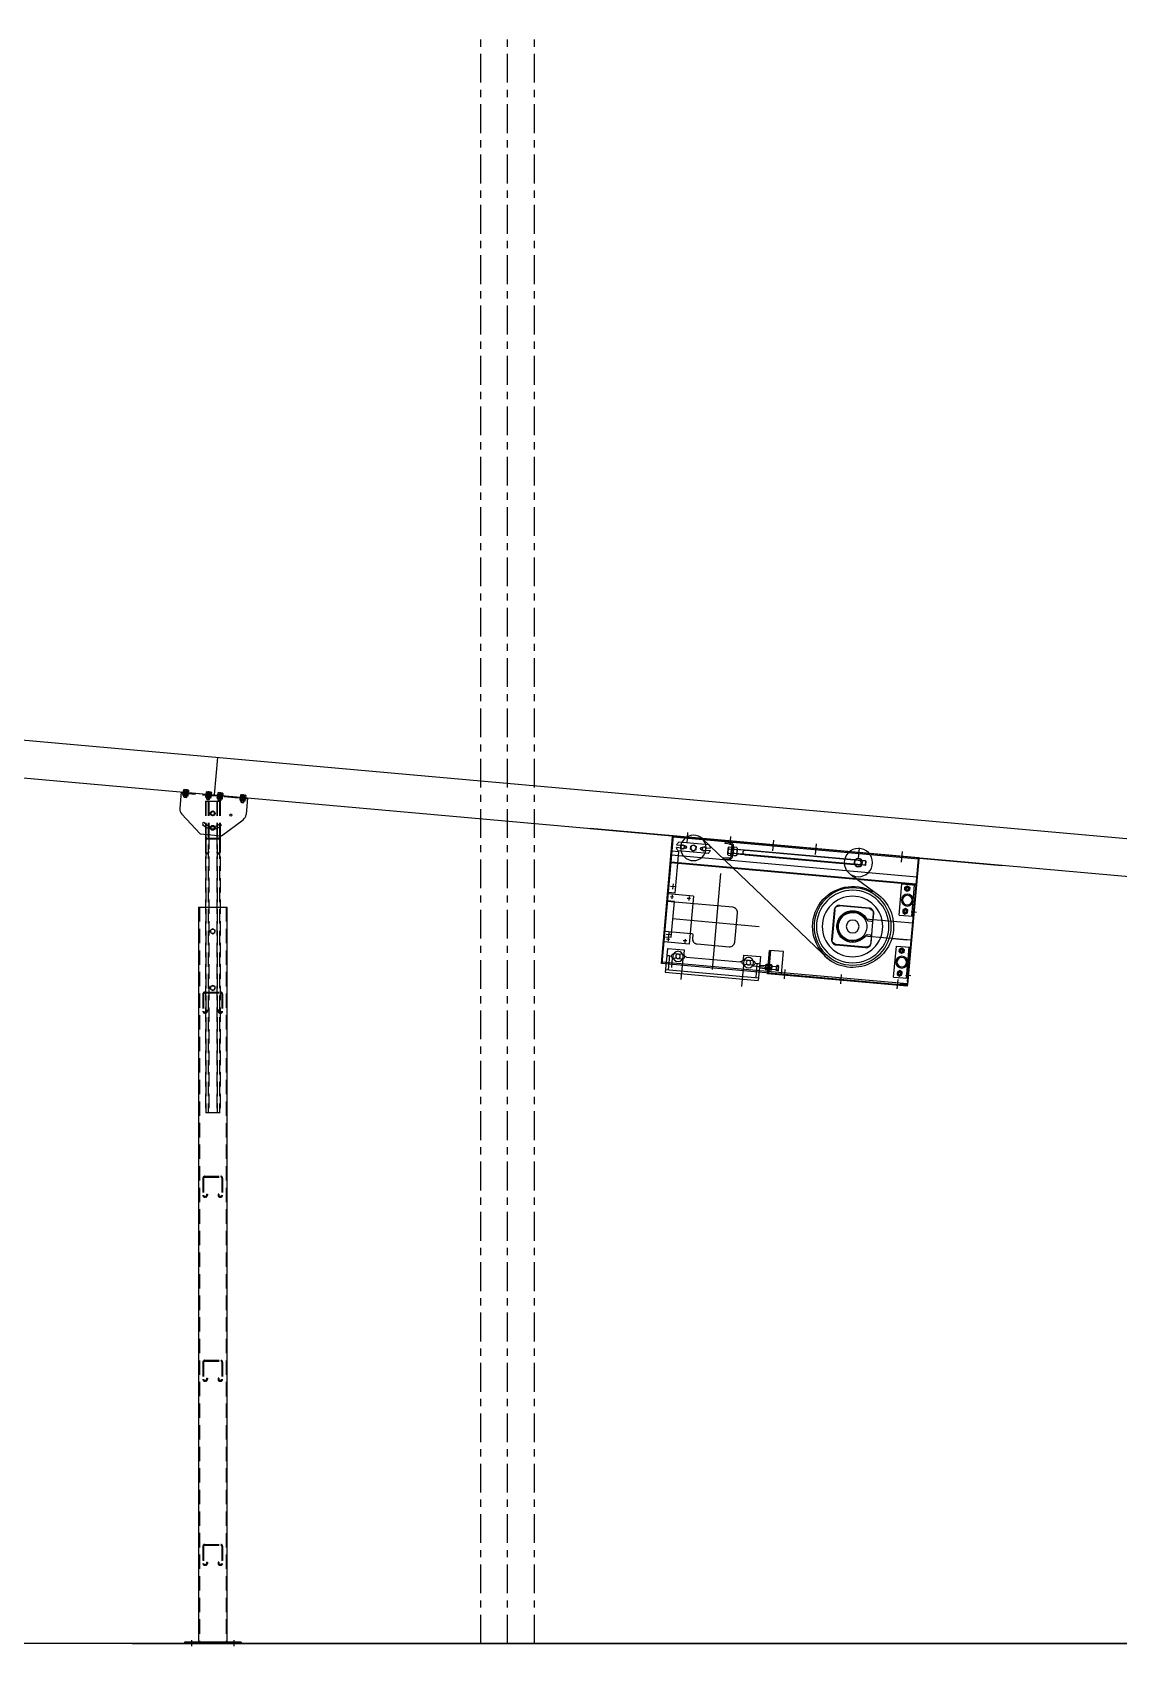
# Model space of a CAD drawing. Header units: millimetres. Extents: x -677815 to 406757, y -145898 to 39000.
# Drawn here: x 218835 to 222672, y -136423 to -130708 of the extents above; entities that cross this region are included whole.
import ezdxf

# ---------------------------------------------------------------- set-up
doc = ezdxf.new("R2010")
doc.units = ezdxf.units.MM
doc.header["$LTSCALE"] = 8
for name, pattern in [('Xref Conv Trash$0$AM_ISO02W050', [7.5, 6, -1.5]), ('Xref Conv Trash$0$CENTER', [7, 4, -1, 1, -1]), ('Xref Conv Trash$0$Grid Line', [22.225, 12.7, -3.175, 3.175, -3.175]), ('Xref Conv Trash$0$HIDDEN', [9.525, 6.35, -3.175])]:
    doc.linetypes.add(name, pattern=pattern)
doc.layers.add('Xref Conv Trash$0$B', color=4, linetype='Continuous')
doc.layers.add('Xref Conv Trash$0$S-GRID', color=8, linetype='Continuous')
doc.layers.add('Xref Conv Trash$0$Conv - Trash', color=1, linetype='Continuous', lineweight=25)
doc.layers.add('Xref Conv Trash$0$Hidden', color=9, linetype='Xref Conv Trash$0$AM_ISO02W050', lineweight=25)

# ---------------------------------------------------------------- blocks, each defined once
blk = doc.blocks.new('*U149')
blk.add_lwpolyline([(169.4, 9.4), (19397.5, 580.1), (19401.4, 448.2), (173.3, -122.5)], close=True)
blk = doc.blocks.new('Xref Conv Trash$0$405 Centre Drive 900lb v1.0')
for p, q in [((-1642, -1.5), (-1642, 0)), ((-1349, 0), (-1642, 0)), ((-1347, 0), (-1347, -455.5)), ((-1347, 0), (-477, 0)), ((-1287, 16.6), (-1287, -21.1)), ((-1135, 16.6), (-1135, -21.1)), ((-983, 16.6), (-983, -21.1)), ((-831, 16.6), (-831, -21.1)), ((-679, 15.5), (-679, -13.7)), ((-527, 16.1), (-527, -21.1)), ((-477, 0), (-477, -452.5)), ((-475.4, 0), (-182.4, 0)), ((-1350.5, -1.5), (-1642, -1.5)), ((-1348.5, -3.5), (-1348.5, -449)), ((-1347, -439), (-1347, -3.5)), ((-1347, -5), (-477, -5)), ((-1161.9, -28), (-1163, -29.1)), ((-1163, -29.1), (-1163, -42.9)), ((-1161.9, -44), (-1163, -42.9)), ((-1161.9, -28), (-1161.9, -44)), ((-1161.9, -28), (-1155.4, -28)), ((-1161.9, -29.1), (-686.4, -29.1)), ((-1161.9, -42.9), (-686.4, -42.9)), ((-1161.9, -44), (-1155.4, -44)), ((-1155.4, -28), (-1132.3, -28)), ((-1155.4, -44), (-1132.3, -44)), ((-1137, -27), (-737, -27)), ((-1137, -45), (-737, -45)), ((-1132, -28), (-706.7, -28)), ((-1132, -44), (-706.7, -44)), ((-1068.9, -390), (-581.3, -1.8)), ((-691.4, -16), (-691.4, -56)), ((-688, -20.8), (-686.4, -20.8)), ((-688, -51.2), (-686.4, -51.2)), ((-686.4, -16), (-686.4, -56)), ((-686.4, -20.8), (-686.4, -51.2)), ((-686.4, -50.8), (-686.4, -21.2)), ((-681.4, -6), (-661.4, -6)), ((-681.4, -11), (-661.4, -11)), ((-661.4, -6), (-661.4, -11)), ((-594.8, -31.5), (-611.5, -31.5)), ((-594.8, -40.5), (-611.5, -40.5)), ((-605.2, -21), (-498.8, -21)), ((-605.2, -51), (-498.8, -51)), ((-581.5, -31.5), (-585, -31.5)), ((-581.5, -40.5), (-585, -40.5)), ((-522.5, -31.5), (-519, -31.5)), ((-522.5, -40.5), (-519, -40.5)), ((-509.2, -31.5), (-492.5, -31.5)), ((-509.2, -40.5), (-492.5, -40.5)), ((-502, -54.5), (-477, -54.5)), ((-502, -200.5), (-502, -54.5)), ((-475.5, -452.5), (-475.5, -3.5)), ((-473.5, -1.5), (-182.4, -1.5)), ((-1347, -68.9), (-477, -68.9)), ((-1347, -93.9), (-477, -93.9)), ((-1347, -95.5), (-477, -95.5)), ((-1347, -207.5), (-1347, -97.5)), ((-1297, -97.5), (-1347, -97.5)), ((-1342, -207.5), (-1342, -97.5)), ((-1297, -207.5), (-1297, -97.5)), ((-1115, -80.9), (-1200.5, -132.7)), ((-681.4, -61), (-661.4, -61)), ((-681.4, -66), (-661.4, -66)), ((-661.4, -61), (-661.4, -66)), ((-657, -457.7), (-657, -117.4)), ((-492, -168.9), (-492, -187.5)), ((-1338.3, -192.5), (-1356.9, -192.5)), ((-1297, -207.5), (-1347, -207.5)), ((-1205.5, -210), (-1205.5, -315)), ((-1189.5, -194), (-1084.5, -194)), ((-1068.5, -210), (-1068.5, -315)), ((-567, -205.5), (-567, -375.5)), ((-567, -205.5), (-477, -205.5)), ((-557.6, -215.5), (-546, -215.5)), ((-552, -208.8), (-552, -222.2)), ((-502, -200.5), (-477, -200.5)), ((-483, -177.5), (-501.6, -177.5)), ((-498, -215.5), (-486.7, -215.5)), ((-492, -208.8), (-492, -221.6)), ((-477, -205.5), (-477, -375.5)), ((-1347, -232.5), (-1179.5, -232.5)), ((-1347, -277.5), (-1347, -442.5)), ((-502, -230.5), (-477, -230.5)), ((-502, -357.5), (-502, -230.5)), ((-1347, -292.5), (-1179.5, -292.5)), ((-1297, -317.5), (-1347, -317.5)), ((-1347, -427.5), (-1347, -317.5)), ((-1342, -427.5), (-1342, -317.5)), ((-1282, -292.5), (-1332, -292.5)), ((-1297, -427.5), (-1297, -317.5)), ((-1189.5, -331), (-1084.5, -331)), ((-808.1, -292.5), (-500.7, -292.5)), ((-492, -338.9), (-492, -357.5)), ((-902, -372.5), (-852, -372.5)), ((-902, -452.5), (-902, -372.5)), ((-857, -452.5), (-857, -372.5)), ((-852, -455.5), (-852, -372.5)), ((-822, -397.5), (-822, -447.5)), ((-762, -397.5), (-822, -397.5)), ((-762, -397.5), (-762, -412.5)), ((-567, -375.5), (-477, -375.5)), ((-557.8, -365.5), (-545.7, -365.5)), ((-552, -359.6), (-552, -372.5)), ((-552, -397.5), (-552, -412.5)), ((-492, -397.5), (-552, -397.5)), ((-477, -357.5), (-502, -357.5)), ((-483, -347.5), (-501.6, -347.5)), ((-498.2, -365.5), (-486.2, -365.5)), ((-492, -360.7), (-492, -372.5)), ((-492, -397.5), (-492, -447.5)), ((-1338.3, -416.5), (-1356.9, -416.5)), ((-1297, -427.5), (-1347, -427.5)), ((-1347, -447.5), (-477, -447.5)), ((-1347, -452.5), (-475.5, -452.5)), ((-1347, -455.5), (-852, -455.5)), ((-1343.5, -451), (-1322, -451)), ((-1322, -452.5), (-1322, -451)), ((-1312, -434.8), (-1312, -468.3)), ((-1112, -434.8), (-1112, -468.3)), ((-912, -434.8), (-912, -468.3)), ((-882, -441.7), (-882, -423.3)), ((-865.5, -427.5), (-882, -427.5)), ((-865.5, -437.5), (-882, -437.5)), ((-799.4, -432.5), (-862.8, -432.5)), ((-822, -427.5), (-843.5, -427.5)), ((-822, -437.5), (-843.5, -437.5)), ((-812, -422.5), (-822, -422.5)), ((-822, -447.5), (-822, -482.5)), ((-807, -422.5), (-817, -422.5)), ((-812, -422.5), (-812, -472.5)), ((-797, -414.5), (-767, -414.5)), ((-797, -430.5), (-767, -430.5)), ((-764.5, -432.1), (-764.5, -508)), ((-562, -422.5), (-752, -422.5)), ((-549.5, -429.2), (-549.5, -503.2)), ((-547, -414.5), (-517, -414.5)), ((-547, -430.5), (-517, -430.5)), ((-512, -429.8), (-512, -463.3)), ((-492, -422.5), (-502, -422.5)), ((-502, -422.5), (-502, -472.5)), ((-492, -447.5), (-492, -482.5)), ((-492, -472.5), (-822, -472.5)), ((-492, -482.5), (-822, -482.5))]:
    blk.add_line(p, q)
for points in [[(-706.6, -24.9), (-706.6, -28.6), (-706.6, -43.4), (-706.6, -47.1)], [(-706.6, -28.6), (-695.4, -28.6)], [(-706.6, -43.4), (-695.4, -43.4)], [(-704.2, -21.2), (-695.4, -21.2)], [(-704.2, -50.8), (-695.4, -50.8)], [(-693, -24.9), (-693, -47.1)], [(-677.6, -21.2), (-686.4, -21.2)], [(-675.2, -28.6), (-686.4, -28.6)], [(-675.2, -43.4), (-686.4, -43.4)], [(-677.6, -50.8), (-686.4, -50.8)], [(-675.2, -47.1), (-675.2, -43.4), (-675.2, -28.6), (-675.2, -24.9)], [(-889, -439.4), (-889, -437.1), (-889, -427.9), (-889, -425.6)], [(-889, -427.9), (-882, -427.9)], [(-889, -437.1), (-882, -437.1)], [(-887.5, -423.3), (-882, -423.3)], [(-887.5, -441.7), (-882, -441.7)], [(-865.5, -439.4), (-865.5, -437.1), (-865.5, -427.9), (-865.5, -425.6)], [(-865.5, -427.9), (-858.5, -427.9)], [(-865.5, -437.1), (-858.5, -437.1)], [(-864, -423.3), (-858.5, -423.3)], [(-864, -441.7), (-858.5, -441.7)], [(-857, -439.4), (-857, -425.6)], [(-852, -439.4), (-852, -437.1), (-852, -427.9), (-852, -425.6)], [(-852, -427.9), (-845, -427.9)], [(-852, -437.1), (-845, -437.1)], [(-850.5, -423.3), (-845, -423.3)], [(-850.5, -441.7), (-845, -441.7)], [(-843.5, -439.4), (-843.5, -425.6)], [(-822, -437.5), (-822, -427.5)]]:
    blk.add_lwpolyline(points)
for points in [[(-583.6, -39.7), (-590, -43.4), (-596.4, -39.7), (-596.4, -32.3), (-590, -28.6), (-583.6, -32.3)], [(-561.6, -41.5), (-552, -47.1), (-542.4, -41.5), (-542.4, -30.5), (-552, -24.9), (-561.6, -30.5)], [(-520.4, -39.7), (-514, -43.4), (-507.6, -39.7), (-507.6, -32.3), (-514, -28.6), (-520.4, -32.3)], [(-1308.5, -107.6), (-1317, -102.7), (-1325.5, -107.6), (-1325.5, -117.4), (-1317, -122.3), (-1308.5, -117.4)], [(-1308.5, -197.4), (-1317, -202.3), (-1325.5, -197.4), (-1325.5, -187.6), (-1317, -182.7), (-1308.5, -187.6)], [(-1308.5, -327.6), (-1317, -322.7), (-1325.5, -327.6), (-1325.5, -337.4), (-1317, -342.3), (-1308.5, -337.4)], [(-1308.5, -417.4), (-1317, -422.3), (-1325.5, -417.4), (-1325.5, -407.6), (-1317, -402.7), (-1308.5, -407.6)]]:
    blk.add_lwpolyline(points, close=True)
blk.add_lwpolyline([(-1189, -332.5, -0.414214), (-1207, -314.5), (-1207, -292.5, -0.414214), (-1202, -287.5), (-1190.1, -287.5, -0.27048), (-1185.8, -290, 3.80377), (-1185.8, -235, -0.27048), (-1190.1, -237.5), (-1202, -237.5, -0.414214), (-1207, -232.5), (-1207, -210.5, -0.414214), (-1189, -192.5), (-1085, -192.5, -0.414214), (-1067, -210.5), (-1067, -314.5, -0.414214), (-1085, -332.5)], format="xyb", close=True)
blk.add_lwpolyline([(-477, -337.5), (-572, -337.5, 0.414214), (-577, -342.5), (-577, -354.5, -0.414214), (-595, -372.5), (-709, -372.5, -0.414214), (-727, -354.5), (-727, -250.5, -0.414214), (-709, -232.5), (-477, -232.5)], format="xyb")
for centre, radius in [((-1137, -36), 50), ((-552, -36), 45), ((-1137, -36), 15), ((-1137, -36), 14), ((-590, -36), 6.4), ((-552, -36), 9.6), ((-514, -36), 6.4), ((-1317, -112.5), 8.5), ((-1317, -112.5), 6.25), ((-1317, -112.5), 4), ((-1321, -152.5), 21), ((-1321, -152.5), 17), ((-1137, -262.5), 136.5), ((-1137, -262.5), 128), ((-1136.3, -262.5), 106.9), ((-1317, -192.5), 8.5), ((-1317, -192.5), 6.25), ((-1317, -192.5), 4), ((-1137, -262.5), 22.5), ((-1317, -332.5), 8.5), ((-1317, -332.5), 6.25), ((-1317, -332.5), 4), ((-1321, -372.5), 21), ((-1321, -372.5), 17), ((-1317, -412.5), 8.5), ((-1317, -412.5), 6.25), ((-1317, -412.5), 4), ((-782, -422.5), 18), ((-782, -422.5), 8), ((-532, -422.5), 18), ((-532, -422.5), 8)]:
    blk.add_circle(centre, radius)
for centre, radius, start, end in [((-1350.5, -3.5), 3.5, 0, 90), ((-473.5, -3.5), 3.5, 90, 180), ((-1350.5, -3.5), 2, 0, 90), ((-1137, -36), 9, 117.266, 242.734), ((-1137, -36), 9, 90, 117.266), ((-1137, -36), 9, 242.734, 270), ((-737, -36), 9, 62.734, 90), ((-737, -36), 9, 270, 297.266), ((-737, -36), 9, 297.266, 62.734), ((-702.6, -24.9), 4.04, 113.991, 246.009), ((-694, -36), 12.6, 144.0166, 215.9834), ((-702.6, -47.1), 4.04, 113.991, 246.009), ((-697, -24.9), 4.04, 293.991, 66.009), ((-705.6, -36), 12.6, 324.0166, 35.9834), ((-697, -47.1), 4.04, 293.991, 66.009), ((-681.4, -16), 10, 90, 180), ((-681.4, -56), 10, 180, 270), ((-681.4, -16), 5, 90, 180), ((-681.4, -56), 5, 180, 270), ((-679.2, -24.9), 4.04, 293.991, 66.009), ((-687.8, -36), 12.6, 324.0166, 35.9834), ((-679.2, -47.1), 4.04, 293.991, 66.009), ((-592, -36), 20, 131.4096, 166.9971), ((-592, -36), 20, 193.0029, 228.5904), ((-581.5, -36), 4.5, 270, 90), ((-522.5, -36), 4.5, 90, 270), ((-512, -36), 20, 13.0029, 48.5904), ((-512, -36), 20, 311.4096, 346.9971), ((-473.5, -3.5), 2, 90, 180), ((-1317, -112.5), 5, 75.7726, 12.7028), ((-1137, -262.5), 144.5, 116.0536, 308.157), ((-1137, -262.5), 141.5, 308.5318, 114.6709), ((-1317, -192.5), 5, 347.2972, 284.2274), ((-1189.5, -210), 16, 90, 180), ((-1137, -262.5), 50, 90, 270), ((-1137, -262.5), 52, 215.2344, 144.7656), ((-1137, -262.5), 50, 270, 90), ((-1084.5, -210), 16, 0, 90), ((-1317, -332.5), 5, 75.7726, 12.7028), ((-1189.5, -315), 16, 180, 270), ((-1084.5, -315), 16, 270, 0), ((-1345, -449), 3.5, 180, 270), ((-1345, -449), 3.5, 180, 270), ((-1345, -449), 2, 180, 270), ((-1345, -449), 2, 180, 270), ((-1317, -412.5), 5, 347.2972, 284.2274), ((-886.5, -425.6), 2.53, 113.991, 246.009), ((-881.1, -432.5), 7.86, 144.0166, 215.9834), ((-886.5, -439.4), 2.53, 113.991, 246.009), ((-863, -425.6), 2.53, 113.991, 246.009), ((-857.6, -432.5), 7.86, 144.0166, 215.9834), ((-863, -439.4), 2.53, 113.991, 246.009), ((-859.5, -425.6), 2.53, 293.991, 66.009), ((-864.9, -432.5), 7.86, 324.0166, 35.9834), ((-859.5, -439.4), 2.53, 293.991, 66.009), ((-849.5, -425.6), 2.53, 113.991, 246.009), ((-844.1, -432.5), 7.86, 144.0166, 215.9834), ((-849.5, -439.4), 2.53, 113.991, 246.009), ((-846, -425.6), 2.53, 293.991, 66.009), ((-851.4, -432.5), 7.86, 324.0166, 35.9834), ((-846, -439.4), 2.53, 293.991, 66.009), ((-797, -422.5), 8, 90, 270), ((-767, -422.5), 8, 270, 90), ((-752, -412.5), 10, 180, 270), ((-562, -412.5), 10, 270, 0), ((-547, -422.5), 8, 90, 270), ((-517, -422.5), 8, 270, 90)]:
    blk.add_arc(centre, radius, start, end)
blk = doc.blocks.new('*U208')
at = {"linetype": 'Continuous'}
for p, q in [((0, 0), (0, -59.2)), ((0, 0), (235, 0)), ((235, 0), (235, -59.2)), ((79.4, -141.4), (8.5, -78.2)), ((155.6, -141.4), (226.5, -78.2)), ((79.4, -141.4), (155.6, -141.4)), ((97.1, -400.1), (196.7, -391.2)), ((196.7, -391.2), (427.4, -2975.9)), ((97.1, -400.1), (327.8, -2984.8)), ((477.2, -2971.5), (278, -2989.3)), ((477.2, -2971.5), (477.7, -2976.5)), ((278, -2989.3), (278.5, -2994.2)), ((477.7, -2976.5), (278.5, -2994.2))]:
    blk.add_line(p, q, dxfattribs=at)
for p, q in [((6.9, 7.5), (6.9, 2)), ((6.9, 2), (25.4, 2)), ((9.2, 9), (11.5, 9)), ((11.5, 9), (11.5, 2)), ((11.5, 9), (20.8, 9)), ((20.8, 9), (20.8, 2)), ((20.8, 9), (23.1, 9)), ((25.4, 7.5), (25.4, 2)), ((88, 7.5), (88, 2)), ((88, 2), (106.5, 2)), ((90.3, 9), (92.6, 9)), ((92.6, 9), (92.6, 2)), ((92.6, 9), (101.8, 9)), ((101.8, 9), (101.8, 2)), ((101.8, 9), (104.2, 9)), ((106.5, 7.5), (106.5, 2)), ((128.5, 7.5), (128.5, 2)), ((128.5, 2), (147, 2)), ((130.8, 9), (133.2, 9)), ((133.2, 9), (133.2, 2)), ((133.2, 9), (142.4, 9)), ((142.4, 9), (142.4, 2)), ((142.4, 9), (144.7, 9)), ((147, 7.5), (147, 2)), ((209.6, 7.5), (209.6, 2)), ((209.6, 2), (228.1, 2)), ((211.9, 9), (214.2, 9)), ((214.2, 9), (214.2, 2)), ((214.2, 9), (223.5, 9)), ((223.5, 9), (223.5, 2)), ((223.5, 9), (225.8, 9)), ((228.1, 7.5), (228.1, 2)), ((121.4, -109.1), (115.3, -113.4)), ((115.3, -113.4), (116, -120.7)), ((128.1, -112.2), (121.4, -109.1)), ((128.7, -119.6), (128.1, -112.2)), ((116, -120.7), (122.7, -123.9)), ((122.7, -123.9), (128.7, -119.6))]:
    blk.add_line(p, q)
at = {"linetype": 'Xref Conv Trash$0$CENTER'}
for p, q in [((451.7, -2966.9), (453.6, -2988.4)), ((302.3, -2980.2), (304.2, -3001.7))]:
    blk.add_line(p, q, dxfattribs=at)
for points in [[(111.1, -69.4), (117.5, -73.1), (123.9, -69.4), (123.9, -62), (117.5, -58.3), (111.1, -62)], [(147, -485.7), (155.3, -489.6), (162.9, -484.3), (162.1, -475.1), (153.7, -471.2), (146.1, -476.5)], [(164.7, -685), (173.1, -688.8), (180.7, -683.5), (179.9, -674.3), (171.5, -670.4), (163.9, -675.8)]]:
    blk.add_lwpolyline(points, close=True)
for centre, radius in [((117.5, -65.7), 8.4), ((117.5, -65.7), 6.4), ((122, -116.5), 8.4), ((122, -116.5), 6.4), ((154.5, -480.4), 8), ((172.3, -679.6), 8)]:
    blk.add_circle(centre, radius)
at = {"linetype": 'Continuous'}
blk.add_circle((181.8, -65.7), 3.6, dxfattribs=at)
for centre, radius, start, end in [((9.2, 6.5), 2.53, 23.991, 156.009), ((16.1, 1.1), 7.86, 54.0166, 125.9834), ((23.1, 6.5), 2.53, 23.991, 156.009), ((90.3, 6.5), 2.53, 23.991, 156.009), ((97.2, 1.1), 7.86, 54.0166, 125.9834), ((104.2, 6.5), 2.53, 23.991, 156.009), ((130.8, 6.5), 2.53, 23.991, 156.009), ((137.8, 1.1), 7.86, 54.0166, 125.9834), ((144.7, 6.5), 2.53, 23.991, 156.009), ((211.9, 6.5), 2.53, 23.991, 156.009), ((218.8, 1.1), 7.86, 54.0166, 125.9834), ((225.8, 6.5), 2.53, 23.991, 156.009)]:
    blk.add_arc(centre, radius, start, end)
for centre, radius, start, end in [((25.4, -59.2), 25.4, 180, 228.2691), ((88.7, -104.7), 4.4, 45, 225), ((116.3, -77.6), 43.1, 224.5473, 271.6144), ((117.5, -75.9), 36.4, 225, 270), ((117.5, -75.9), 36.4, 270, 315), ((118.7, -77.6), 43.1, 268.3856, 315.4527), ((146.3, -104.7), 4.4, 315, 135), ((209.6, -59.2), 25.4, 311.7309, 0)]:
    blk.add_arc(centre, radius, start, end, dxfattribs=at)
at = {"layer": 'Xref Conv Trash$0$Hidden', "linetype": 'Xref Conv Trash$0$HIDDEN'}
for p, q in [((11.1, -17), (11.1, 2)), ((12.1, -18), (12.1, 2)), ((20.1, -18), (20.1, 2)), ((21.1, -17), (21.1, 2)), ((92.2, -17), (92.2, 2)), ((93.2, -18), (93.2, 2)), ((101.2, -18), (101.2, 2)), ((102.2, -17), (102.2, 2)), ((132.8, -17), (132.8, 2)), ((133.8, -18), (133.8, 2)), ((141.8, -18), (141.8, 2)), ((142.8, -17), (142.8, 2)), ((213.8, -17), (213.8, 2)), ((214.8, -18), (214.8, 2)), ((222.8, -18), (222.8, 2)), ((223.8, -17), (223.8, 2)), ((0, -3), (235, -3)), ((12.1, -18), (11.1, -17)), ((11.1, -17), (21.1, -17)), ((12.1, -18), (20.1, -18)), ((20.1, -18), (21.1, -17)), ((87.8, -25.5), (139.6, -20.9)), ((87.8, -25.5), (100.3, -165.7)), ((89.8, -25.3), (187.6, -1121)), ((92.2, -17), (102.2, -17)), ((93.2, -18), (92.2, -17)), ((93.2, -18), (101.2, -18)), ((97.8, -24.6), (195.6, -1120.2)), ((99.8, -24.4), (112.3, -164.6)), ((101.2, -18), (102.2, -17)), ((127.6, -21.9), (140.2, -162.1)), ((129.6, -21.8), (227.4, -1117.4)), ((132.8, -17), (142.8, -17)), ((133.8, -18), (132.8, -17)), ((133.8, -18), (141.8, -18)), ((137.6, -21), (235.4, -1116.7)), ((139.6, -20.9), (152.1, -161.1)), ((141.8, -18), (142.8, -17)), ((213.8, -17), (223.8, -17)), ((214.8, -18), (213.8, -17)), ((214.8, -18), (222.8, -18)), ((222.8, -18), (223.8, -17)), ((98.3, -143.4), (185.6, -1121.1)), ((99.8, -160), (103.8, -204.8)), ((101.8, -159.8), (105.8, -204.6)), ((104.3, -154.5), (146.2, -150.8)), ((104.5, -156.5), (146.4, -152.8)), ((110.3, -142.3), (197.5, -1120.1)), ((138.2, -139.9), (225.4, -1117.6)), ((149.6, -155.5), (153.6, -200.3)), ((150.1, -138.8), (237.4, -1116.5)), ((151.6, -155.3), (155.6, -200.2)), ((109.1, -207.3), (111, -207.1)), ((111.2, -209.1), (109.2, -209.3)), ((113.5, -200.9), (115.5, -200.7)), ((113.5, -200.9), (113.8, -203.9)), ((115.5, -200.7), (115.8, -203.7)), ((143.4, -198.2), (145.4, -198.1)), ((145.4, -198.1), (143.4, -198.2)), ((143.4, -198.2), (143.7, -201.2)), ((145.4, -198.1), (145.6, -201)), ((145.4, -198.1), (145.6, -201)), ((150.9, -203.6), (148.9, -203.8)), ((149.1, -205.8), (151.1, -205.6)), ((100.1, -399.8), (330.8, -2984.5)), ((193.8, -391.5), (424.4, -2976.2)), ((139.5, -704.2), (144.9, -764.3)), ((142.2, -704), (147.5, -764)), ((145.6, -697), (201.6, -692)), ((145.8, -699.6), (201.9, -694.6)), ((206.2, -698.3), (211.6, -758.3)), ((208.9, -698), (214.3, -758.1)), ((151.9, -767.7), (154.6, -767.5)), ((154.8, -770.1), (152.1, -770.4)), ((157.9, -759.1), (160.5, -758.9)), ((157.9, -759.1), (158.2, -763.1)), ((160.5, -758.9), (160.9, -762.9)), ((200.6, -755.3), (197.9, -755.5)), ((197.9, -755.5), (200.6, -755.3)), ((197.9, -755.5), (198.3, -759.5)), ((200.6, -755.3), (200.9, -759.3)), ((200.6, -755.3), (200.9, -759.3)), ((208, -762.7), (205.3, -762.9)), ((205.5, -765.6), (208.2, -765.4)), ((237.4, -1116.5), (185.6, -1121.1)), ((197.3, -1351.7), (202.7, -1411.7)), ((200, -1351.4), (205.3, -1411.5)), ((203.4, -1344.4), (259.4, -1339.4)), ((203.6, -1347.1), (259.7, -1342.1)), ((264, -1345.7), (269.4, -1405.8)), ((266.7, -1345.5), (272.1, -1405.5)), ((209.7, -1415.1), (212.4, -1414.9)), ((212.6, -1417.6), (209.9, -1417.8)), ((215.6, -1406.5), (218.3, -1406.3)), ((215.6, -1406.5), (216, -1410.5)), ((218.3, -1406.3), (218.7, -1410.3)), ((258.3, -1402.7), (255.7, -1402.9)), ((255.7, -1402.9), (258.3, -1402.7)), ((255.7, -1402.9), (256, -1406.9)), ((258.3, -1402.7), (258.7, -1406.7)), ((258.3, -1402.7), (258.7, -1406.7)), ((265.7, -1410.1), (263.1, -1410.4)), ((263.3, -1413), (266, -1412.8)), ((255.1, -1999.1), (260.4, -2059.1)), ((257.7, -1998.8), (263.1, -2058.9)), ((261.1, -1991.8), (317.2, -1986.8)), ((261.4, -1994.5), (317.4, -1989.5)), ((321.8, -1993.1), (327.2, -2053.2)), ((324.5, -1992.9), (329.8, -2052.9)), ((273.4, -2053.9), (276.1, -2053.7)), ((273.4, -2053.9), (273.8, -2057.9)), ((276.1, -2053.7), (276.4, -2057.7)), ((316.1, -2050.1), (313.5, -2050.4)), ((313.5, -2050.4), (316.1, -2050.1)), ((313.5, -2050.4), (313.8, -2054.4)), ((316.1, -2050.1), (316.5, -2054.1)), ((316.1, -2050.1), (316.5, -2054.1)), ((267.5, -2062.5), (270.1, -2062.3)), ((270.4, -2065), (267.7, -2065.2)), ((323.5, -2057.5), (320.9, -2057.8)), ((321.1, -2060.5), (323.8, -2060.2)), ((312.9, -2646.5), (318.2, -2706.6)), ((315.5, -2646.3), (320.9, -2706.3)), ((318.9, -2639.2), (375, -2634.2)), ((319.2, -2641.9), (375.2, -2636.9)), ((379.6, -2640.6), (384.9, -2700.6)), ((382.3, -2640.3), (387.6, -2700.4)), ((325.2, -2710), (327.9, -2709.7)), ((328.2, -2712.4), (325.5, -2712.6)), ((331.2, -2701.4), (333.9, -2701.1)), ((331.2, -2701.4), (331.6, -2705.4)), ((333.9, -2701.1), (334.2, -2705.1)), ((371.2, -2697.8), (373.9, -2697.6)), ((373.9, -2697.6), (371.2, -2697.8)), ((371.2, -2697.8), (371.6, -2701.8)), ((373.9, -2697.6), (374.3, -2701.6)), ((373.9, -2697.6), (374.3, -2701.6)), ((381.3, -2705), (378.6, -2705.2)), ((378.9, -2707.9), (381.5, -2707.6))]:
    blk.add_line(p, q, dxfattribs=at)
at = {"layer": 'Xref Conv Trash$0$Hidden', "linetype": 'Xref Conv Trash$0$CENTER'}
for p, q in [((16.1, 10.6), (16.1, -9.3)), ((97.2, -8.6), (97.2, 11.3)), ((97.2, 10.6), (97.2, -9.3)), ((137.8, -8.6), (137.8, 11.3)), ((218.8, -8.6), (218.8, 11.3))]:
    blk.add_line(p, q, dxfattribs=at)
at = {"layer": 'Xref Conv Trash$0$Hidden'}
for p, q in [((16.1, 8.6), (16.1, -11.3)), ((97.2, 8.6), (97.2, -11.3)), ((137.8, 8.6), (137.8, -11.3)), ((218.8, 8.6), (218.8, -11.3))]:
    blk.add_line(p, q, dxfattribs=at)
for points in [[(6.9, -5), (4.9, -3)], [(27.4, -3), (4.9, -3)], [(25.4, -5), (6.9, -5)], [(6.9, -10.5), (6.9, -5)], [(23.1, -12), (20.8, -12), (11.5, -12), (9.2, -12)], [(11.5, -12), (11.5, -5)], [(20.8, -12), (20.8, -5)], [(27.4, -3), (25.4, -5)], [(25.4, -10.5), (25.4, -5)], [(88, -5), (86, -3)], [(108.5, -3), (86, -3)], [(106.5, -5), (88, -5)], [(88, -10.5), (88, -5)], [(104.2, -12), (101.8, -12), (92.6, -12), (90.3, -12)], [(92.6, -12), (92.6, -5)], [(101.8, -12), (101.8, -5)], [(108.5, -3), (106.5, -5)], [(106.5, -10.5), (106.5, -5)], [(128.5, -5), (126.5, -3)], [(149, -3), (126.5, -3)], [(147, -5), (128.5, -5)], [(128.5, -10.5), (128.5, -5)], [(144.7, -12), (142.4, -12), (133.2, -12), (130.8, -12)], [(133.2, -12), (133.2, -5)], [(142.4, -12), (142.4, -5)], [(149, -3), (147, -5)], [(147, -10.5), (147, -5)], [(209.6, -5), (207.6, -3)], [(230.1, -3), (207.6, -3)], [(228.1, -5), (209.6, -5)], [(209.6, -10.5), (209.6, -5)], [(225.8, -12), (223.5, -12), (214.2, -12), (211.9, -12)], [(214.2, -12), (214.2, -5)], [(223.5, -12), (223.5, -5)], [(230.1, -3), (228.1, -5)], [(228.1, -10.5), (228.1, -5)]]:
    blk.add_lwpolyline(points, dxfattribs=at)
for centre, radius, start, end in [((9.2, -9.5), 2.53, 203.991, 336.009), ((16.1, -4.1), 7.86, 234.0166, 305.9834), ((23.1, -9.5), 2.53, 203.991, 336.009), ((90.3, -9.5), 2.53, 203.991, 336.009), ((97.2, -4.1), 7.86, 234.0166, 305.9834), ((104.2, -9.5), 2.53, 203.991, 336.009), ((130.8, -9.5), 2.53, 203.991, 336.009), ((137.8, -4.1), 7.86, 234.0166, 305.9834), ((144.7, -9.5), 2.53, 203.991, 336.009), ((211.9, -9.5), 2.53, 203.991, 336.009), ((218.8, -4.1), 7.86, 234.0166, 305.9834), ((225.8, -9.5), 2.53, 203.991, 336.009)]:
    blk.add_arc(centre, radius, start, end, dxfattribs=at)
at = {"layer": 'Xref Conv Trash$0$Hidden', "linetype": 'Xref Conv Trash$0$HIDDEN'}
for centre, radius, start, end in [((104.8, -159.5), 5, 95.1, 185.1), ((104.8, -159.5), 3, 95.1, 185.1), ((146.6, -155.8), 5, 5.1, 95.1), ((146.6, -155.8), 3, 5.1, 95.1), ((108.8, -204.3), 5, 185.1, 275.1), ((108.8, -204.3), 5, 185.1, 275.1), ((108.8, -204.3), 3, 185.1, 275.1), ((110.8, -204.2), 3, 275.1, 5.1), ((110.8, -204.2), 5, 275.1, 5.1), ((148.6, -200.8), 5, 185.1, 275.1), ((148.6, -200.8), 3, 185.1, 275.1), ((150.6, -200.6), 3, 275.1, 5.1), ((150.6, -200.6), 5, 275.1, 5.1), ((146.2, -703.6), 6.7, 95.1, 185.1), ((146.2, -703.6), 4.02, 95.1, 185.1), ((202.2, -698.6), 6.7, 5.1, 95.1), ((202.2, -698.6), 4.02, 5.1, 95.1), ((151.5, -763.7), 6.7, 185.1, 275.1), ((151.5, -763.7), 6.7, 185.1, 275.1), ((151.5, -763.7), 4.02, 185.1, 275.1), ((154.2, -763.5), 4.02, 275.1, 5.1), ((154.2, -763.5), 6.7, 275.1, 5.1), ((204.9, -758.9), 6.7, 185.1, 275.1), ((204.9, -758.9), 4.02, 185.1, 275.1), ((207.6, -758.7), 4.02, 275.1, 5.1), ((207.6, -758.7), 6.7, 275.1, 5.1), ((204, -1351.1), 6.7, 95.1, 185.1), ((204, -1351.1), 4.02, 95.1, 185.1), ((260, -1346.1), 6.7, 5.1, 95.1), ((260, -1346.1), 4.02, 5.1, 95.1), ((209.3, -1411.1), 6.7, 185.1, 275.1), ((209.3, -1411.1), 6.7, 185.1, 275.1), ((209.3, -1411.1), 4.02, 185.1, 275.1), ((212, -1410.9), 4.02, 275.1, 5.1), ((212, -1410.9), 6.7, 275.1, 5.1), ((262.7, -1406.4), 6.7, 185.1, 275.1), ((262.7, -1406.4), 4.02, 185.1, 275.1), ((265.4, -1406.1), 4.02, 275.1, 5.1), ((265.4, -1406.1), 6.7, 275.1, 5.1), ((261.7, -1998.5), 6.7, 95.1, 185.1), ((261.7, -1998.5), 4.02, 95.1, 185.1), ((317.8, -1993.5), 6.7, 5.1, 95.1), ((317.8, -1993.5), 4.02, 5.1, 95.1), ((320.5, -2053.8), 6.7, 185.1, 275.1), ((320.5, -2053.8), 4.02, 185.1, 275.1), ((323.2, -2053.5), 4.02, 275.1, 5.1), ((323.2, -2053.5), 6.7, 275.1, 5.1), ((267.1, -2058.5), 6.7, 185.1, 275.1), ((267.1, -2058.5), 6.7, 185.1, 275.1), ((267.1, -2058.5), 4.02, 185.1, 275.1), ((269.8, -2058.3), 4.02, 275.1, 5.1), ((269.8, -2058.3), 6.7, 275.1, 5.1), ((319.5, -2645.9), 6.7, 95.1, 185.1), ((319.5, -2645.9), 4.02, 95.1, 185.1), ((375.6, -2640.9), 6.7, 5.1, 95.1), ((375.6, -2640.9), 4.02, 5.1, 95.1), ((324.9, -2706), 6.7, 185.1, 275.1), ((324.9, -2706), 6.7, 185.1, 275.1), ((324.9, -2706), 4.02, 185.1, 275.1), ((327.6, -2705.7), 4.02, 275.1, 5.1), ((327.6, -2705.7), 6.7, 275.1, 5.1), ((378.3, -2701.2), 6.7, 185.1, 275.1), ((378.3, -2701.2), 4.02, 185.1, 275.1), ((380.9, -2701), 4.02, 275.1, 5.1), ((380.9, -2701), 6.7, 275.1, 5.1)]:
    blk.add_arc(centre, radius, start, end, dxfattribs=at)
blk = doc.blocks.new('Xref Conv Trash')
blk.add_line((219187.5, -136397.6), (232939.9, -136397.6))
at = {"layer": 'Xref Conv Trash$0$B'}
blk.add_line((235154.5, -136397.6), (209599.7, -136397.6), dxfattribs=at)
at = {"layer": 'Xref Conv Trash$0$Conv - Trash'}
blk.add_line((219489.5, -133269.3), (219477.8, -133400.8), dxfattribs=at)
at = {"layer": 'Xref Conv Trash$0$S-GRID', "linetype": 'Xref Conv Trash$0$Grid Line'}
for p, q in [((220419, -136397.6), (220419, -130708.2)), ((220514, -136397.6), (220514, -130708.2)), ((220609, -136397.6), (220609, -130708.2))]:
    blk.add_line(p, q, dxfattribs=at)
at = {"layer": 'Xref Conv Trash$0$Conv - Trash', "xscale": -1}
for name, p, rotation in [('*U149', (231532.2, -134348.6), 356.5996924065518), ('Xref Conv Trash$0$405 Centre Drive 900lb v1.0', (220623.5, -133503.1), 354.8996924065517)]:
    blk.add_blockref(name, p, dxfattribs=dict(at, rotation=rotation))
at = {"layer": 'Xref Conv Trash$0$Conv - Trash', "rotation": 354.8996924065517}
blk.add_blockref('*U208', (219361.3, -133390.4), dxfattribs=at)

msp = doc.modelspace()

# ---------------------------------------------------------------- block references
msp.add_blockref('Xref Conv Trash', (0, 0))

doc.saveas('drawing.dxf')
